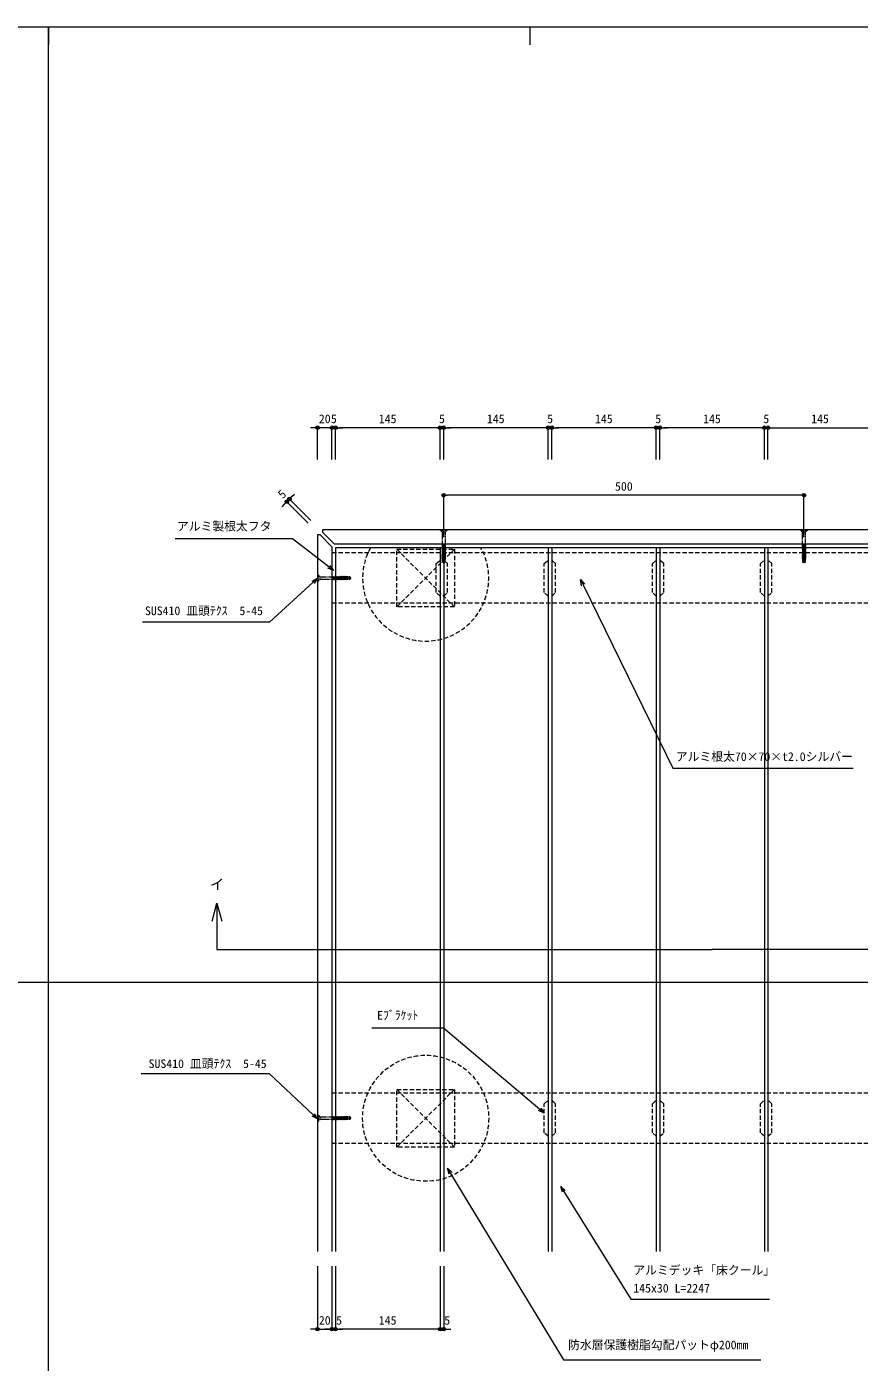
# Model space of a CAD drawing. Units: millimetres on the paper. Extents: x -401 to 401, y -279 to 279.
# Drawn here: x -6.1 to 225, y -92.2 to 278.7 of the extents above; entities that cross this region are included whole.
import ezdxf
from ezdxf.enums import TextEntityAlignment as Align

# ---------------------------------------------------------------- set-up
doc = ezdxf.new("R2010")
doc.units = ezdxf.units.MM
doc.linetypes.add('DASHED1', pattern=[1.8, 1.2, -0.6])
for name, color, linetype, lineweight in [('0-0_A-C01-補助線(非印刷)', 4, 'Continuous', 9), ('0-3_0-A11-寸法_詳細', 5, 'Continuous', 9), ('0-4_0', 7, 'Continuous', 9), ('0-6_A-B03-文字_書込_小', 7, 'Continuous', 9), ('0-8_A-C07-目地_5', 5, 'Continuous', 9), ('0-9_A-D09-金物_鋼材', 1, 'Continuous', 9), ('1-0_0-A01-枠A', 4, 'Continuous', 9)]:
    doc.layers.add(name, color=color, linetype=linetype, lineweight=lineweight)
doc.styles.add('ＭＳ ゴシック', font='')
doc.styles.get('ＭＳ ゴシック').set_extended_font_data('MS Gothic')

# ---------------------------------------------------------------- blocks, each defined once
blk = doc.blocks.new('_Open30')
at = {"layer": '0-4_0'}
blk.add_line((0, 0), (-1, 0), dxfattribs=at)
blk.add_lwpolyline([(-1, 0.2679), (0, 0), (-1, -0.2679)], dxfattribs=at)
blk = doc.blocks.new('_Dot')
at = {"layer": '0-4_0'}
blk.add_line((-0.5, 0), (-1, 0), dxfattribs=at)
for radius in [0.5, 0.25]:
    blk.add_circle((0, 0), radius, dxfattribs=at)
blk = doc.blocks.new('A$C74522BEF')
at = {"layer": '0-4_0', "linetype": 'DASHED1'}
for p, q in [((-1.85, -3.3), (-5.652, 0)), ((5.652, 0), (-5.652, 0)), ((1.85, -3.3), (5.652, 0)), ((4.5, -1), (-4.5, -1)), ((1.85, -3.3), (-1.85, -3.3)), ((-1.846, -19.921), (-1.846, -3.3)), ((1.854, -3.3), (1.854, -20.626)), ((-1.844, -19.921), (-2.394, -20.239)), ((2.406, -20.944), (-2.394, -20.239)), ((-2.394, -20.239), (-1.844, -20.556)), ((-1.844, -21.333), (-2.394, -21.65)), ((-2.394, -21.65), (-1.844, -21.967)), ((2.406, -22.355), (-2.394, -21.65)), ((2.406, -23.767), (-2.394, -23.061)), ((-1.844, -24.154), (-2.393, -24.472)), ((-2.393, -24.472), (-1.843, -24.79)), ((2.407, -25.178), (-2.393, -24.472)), ((-1.843, -25.565), (-2.393, -25.883)), ((2.407, -26.589), (-2.393, -25.883)), ((-2.393, -25.883), (-1.843, -26.2)), ((-1.843, -26.976), (-2.393, -27.294)), ((2.407, -28), (-2.393, -27.294)), ((-2.393, -27.294), (-1.842, -27.611)), ((-1.842, -28.388), (-2.392, -28.705)), ((2.407, -29.411), (-2.392, -28.705)), ((-2.392, -28.705), (-1.842, -29.023)), ((-1.842, -29.799), (-2.392, -30.116)), ((2.408, -30.821), (-2.392, -30.116)), ((-2.392, -30.116), (-1.842, -30.433)), ((-1.842, -31.21), (-2.392, -31.527)), ((2.408, -32.233), (-2.392, -31.527)), ((-2.392, -31.527), (-1.842, -31.845)), ((-1.842, -32.621), (-2.392, -32.938)), ((-2.392, -32.938), (-1.841, -33.256)), ((2.408, -33.644), (-2.392, -32.938)), ((-1.841, -34.032), (-2.391, -34.349)), ((2.409, -35.055), (-2.391, -34.349)), ((-2.391, -34.349), (-1.841, -34.667)), ((-1.841, -35.443), (-2.391, -35.76)), ((2.409, -36.466), (-2.391, -35.76)), ((-2.391, -35.76), (-1.841, -36.078)), ((-1.841, -36.854), (-2.39, -37.172)), ((-1.844, -19.921), (1.856, -20.627)), ((-1.844, -20.556), (1.856, -21.262)), ((-1.844, -21.333), (-1.844, -20.556)), ((-1.844, -21.333), (1.856, -22.038)), ((-1.844, -21.967), (1.856, -22.673)), ((-1.844, -22.743), (-1.844, -21.967)), ((-1.844, -22.743), (1.856, -23.449)), ((-1.844, -24.154), (-1.844, -23.378)), ((-1.844, -23.378), (1.856, -24.084)), ((-1.844, -24.154), (1.856, -24.86)), ((-1.843, -24.79), (1.856, -25.495)), ((-1.843, -25.565), (-1.843, -24.79)), ((-1.843, -25.565), (1.857, -26.271)), ((-1.843, -26.976), (-1.843, -26.2)), ((-1.843, -26.2), (1.857, -26.906)), ((-1.843, -26.976), (1.857, -27.682)), ((-1.842, -28.388), (-1.842, -27.611)), ((-1.842, -27.611), (1.857, -28.317)), ((-1.842, -28.388), (1.858, -29.093)), ((-1.842, -29.023), (1.858, -29.728)), ((-1.842, -29.799), (-1.842, -29.023)), ((-1.842, -29.799), (1.858, -30.504)), ((-1.842, -31.21), (-1.842, -30.433)), ((-1.842, -30.433), (1.858, -31.139)), ((-1.842, -31.21), (1.858, -31.915)), ((-1.842, -32.621), (-1.842, -31.845)), ((-1.842, -31.845), (1.858, -32.55)), ((-1.842, -32.621), (1.858, -33.326)), ((-1.841, -33.256), (1.858, -33.961)), ((-1.841, -34.032), (-1.841, -33.256)), ((-1.841, -34.032), (1.859, -34.737)), ((-1.841, -34.667), (1.859, -35.372)), ((-1.841, -35.443), (-1.841, -34.667)), ((-1.841, -35.443), (1.859, -36.148)), ((-1.841, -36.854), (-1.841, -36.078)), ((-1.841, -36.078), (1.859, -36.783)), ((-1.841, -36.854), (1.859, -37.559)), ((2.406, -20.944), (1.856, -20.627)), ((2.406, -20.944), (1.856, -21.262)), ((1.856, -21.262), (1.856, -22.038)), ((2.406, -22.355), (1.856, -22.038)), ((2.406, -22.355), (1.856, -22.673)), ((1.856, -22.673), (1.856, -23.449)), ((2.406, -23.767), (1.856, -23.449)), ((2.406, -23.767), (1.856, -24.084)), ((1.856, -24.084), (1.856, -24.86)), ((2.407, -25.178), (1.856, -24.86)), ((2.407, -25.178), (1.856, -25.495)), ((1.856, -25.495), (1.856, -26.271)), ((2.407, -26.589), (1.857, -26.271)), ((2.407, -26.589), (1.857, -26.906)), ((1.857, -26.906), (1.857, -27.682)), ((2.407, -28), (1.857, -27.682)), ((2.407, -28), (1.857, -28.317)), ((1.857, -28.317), (1.857, -29.093)), ((2.407, -29.411), (1.858, -29.093)), ((2.407, -29.411), (1.858, -29.728)), ((1.858, -29.728), (1.858, -30.504)), ((2.408, -30.821), (1.858, -30.504)), ((2.408, -30.821), (1.858, -31.139)), ((1.858, -31.139), (1.858, -31.915)), ((2.408, -32.233), (1.858, -31.915)), ((2.408, -32.233), (1.858, -32.55)), ((1.858, -32.55), (1.858, -33.326)), ((2.408, -33.644), (1.858, -33.326)), ((2.408, -33.644), (1.858, -33.961)), ((1.858, -33.961), (1.858, -34.737)), ((2.409, -35.055), (1.859, -34.737)), ((2.409, -35.055), (1.859, -35.372)), ((1.859, -35.372), (1.859, -36.148)), ((2.409, -36.466), (1.859, -36.148)), ((2.409, -36.466), (1.859, -36.783)), ((1.859, -36.783), (1.859, -37.559)), ((-2.39, -37.172), (-1.84, -37.489)), ((2.409, -37.877), (-2.39, -37.172)), ((-1.84, -38.265), (-2.39, -38.582)), ((-2.39, -38.582), (-1.84, -38.9)), ((2.409, -39.288), (-2.39, -38.582)), ((-1.84, -39.676), (-2.39, -39.993)), ((2.41, -40.699), (-2.39, -39.993)), ((-2.39, -39.993), (-1.84, -40.311)), ((-1.84, -37.489), (1.859, -38.194)), ((-1.84, -38.265), (-1.84, -37.489)), ((-1.84, -38.265), (1.86, -38.97)), ((-1.84, -38.9), (1.86, -39.606)), ((-1.84, -39.676), (-1.84, -38.9)), ((-1.84, -39.676), (1.86, -40.382)), ((-1.84, -40.311), (1.86, -41.016)), ((-1.84, -41), (-1.84, -40.311)), ((-1.84, -44.938), (-1.84, -41)), ((1.86, -41), (-1.84, -41)), ((0, -46), (-1.84, -41)), ((-1.84, -44.938), (0, -46)), ((0, -46), (0.388, -43.888)), ((1.86, -44.926), (0, -46)), ((2.409, -37.877), (1.859, -37.559)), ((2.409, -37.877), (1.859, -38.194)), ((1.859, -38.194), (1.859, -38.97)), ((2.409, -39.288), (1.86, -38.97)), ((2.409, -39.288), (1.86, -39.606)), ((1.86, -41), (1.86, -39.606)), ((2.41, -40.699), (1.86, -40.382)), ((2.41, -40.699), (1.86, -41.016)), ((1.86, -44.926), (1.86, -41))]:
    blk.add_line(p, q, dxfattribs=at)
blk.add_lwpolyline([(-1.844, -22.743), (-2.394, -23.061), (-1.844, -23.378)], dxfattribs=at)
for centre, radius, start, end in [((-2.83, -44.067), 3.223, 3.19049, 72.11377), ((0, -46), 2.148, 30.0074, 79.57974)]:
    blk.add_arc(centre, radius, start, end, dxfattribs=at)

msp = doc.modelspace()

# ---------------------------------------------------------------- linework, layer by layer
at = {"layer": '0-0_A-C01-補助線(非印刷)'}
for p, q in [((0, -252), (0, 278.667)), ((0, 278.667), (0, 273.667)), ((133.556, 278.667), (133.556, 273.667)), ((-400.667, 13.333), (400.667, 13.333))]:
    msp.add_line(p, q, dxfattribs=at)
at = {"layer": '0-3_0-A11-寸法_詳細'}
for p, q in [((73.632, 167.32), (72.632, 167.32)), ((74.632, 158.462), (74.632, 167.32)), ((78.632, 167.32), (74.632, 167.32)), ((77.632, 167.32), (76.632, 167.32)), ((78.632, 158.462), (78.632, 167.32)), ((79.632, 167.32), (78.632, 167.32)), ((78.632, 158.462), (78.632, 167.32)), ((79.632, 158.462), (79.632, 167.32)), ((79.632, 158.462), (79.632, 167.32)), ((79.632, 167.32), (80.632, 167.32)), ((107.632, 167.32), (80.632, 167.32)), ((80.632, 167.32), (81.632, 167.32)), ((107.632, 167.32), (106.632, 167.32)), ((108.632, 158.462), (108.632, 167.32)), ((109.632, 167.32), (108.632, 167.32)), ((108.632, 158.462), (108.632, 167.32)), ((109.632, 158.462), (109.632, 167.32)), ((109.632, 158.462), (109.632, 167.32)), ((110.632, 167.32), (111.632, 167.32)), ((137.632, 167.32), (110.632, 167.32)), ((137.632, 167.32), (136.632, 167.32)), ((138.632, 158.462), (138.632, 167.32)), ((138.632, 158.462), (138.632, 167.32)), ((139.632, 167.32), (138.632, 167.32)), ((139.632, 158.462), (139.632, 167.32)), ((139.632, 158.462), (139.632, 167.32)), ((140.632, 167.32), (141.632, 167.32)), ((167.632, 167.32), (140.632, 167.32)), ((167.632, 167.32), (166.632, 167.32)), ((168.632, 158.462), (168.632, 167.32)), ((168.632, 158.462), (168.632, 167.32)), ((169.632, 167.32), (168.632, 167.32)), ((169.632, 158.462), (169.632, 167.32)), ((169.632, 158.462), (169.632, 167.32)), ((170.632, 167.32), (171.632, 167.32)), ((197.632, 167.32), (170.632, 167.32)), ((197.632, 167.32), (196.632, 167.32)), ((198.632, 158.462), (198.632, 167.32)), ((198.632, 158.462), (198.632, 167.32)), ((199.632, 167.32), (198.632, 167.32)), ((199.632, 158.462), (199.632, 167.32)), ((199.632, 158.462), (199.632, 167.32)), ((200.632, 167.32), (201.632, 167.32)), ((200.632, 167.32), (227.632, 167.32)), ((109.632, 136.97), (109.632, 148.571)), ((208.632, 148.571), (110.632, 148.571)), ((209.632, 136.97), (209.632, 148.571)), ((74.632, -65.458), (74.632, -82.997)), ((78.632, -65.458), (78.632, -82.997)), ((78.632, -65.458), (78.632, -82.997)), ((79.632, -65.458), (79.632, -82.997)), ((79.632, -65.458), (79.632, -82.997)), ((108.632, -65.458), (108.632, -82.997)), ((108.632, -65.458), (108.632, -82.997)), ((109.632, -65.458), (109.632, -82.997)), ((73.632, -82.997), (72.632, -82.997)), ((74.632, -82.997), (78.632, -82.997)), ((77.632, -82.997), (76.632, -82.997)), ((78.632, -82.997), (79.632, -82.997)), ((79.632, -82.997), (80.632, -82.997)), ((80.632, -82.997), (81.632, -82.997)), ((107.632, -82.997), (80.632, -82.997)), ((107.632, -82.997), (106.632, -82.997)), ((108.632, -82.997), (109.632, -82.997)), ((110.632, -82.997), (111.632, -82.997))]:
    msp.add_line(p, q, dxfattribs=at)
at = {"layer": '0-6_A-B03-文字_書込_小'}
for points in [[(77.753, 128.715), (67.658, 136.501), (35.096, 136.501)], [(73.399, 124.405), (61.261, 113.358), (26.063, 113.358)], [(148.324, 123.647), (173.261, 72.743), (223.315, 72.743)], [(46.721, 30.311), (46.721, 22.397), (184.132, 22.397)], [(322.853, 30.311), (322.853, 22.397), (184.132, 22.397)], [(136.279, -21.964), (109.599, 0.61), (89.72, 0.61)], [(73.415, -23.48), (61.261, -12.1), (25.682, -12.1)], [(111.565, -39.724), (142.896, -91.486), (197.624, -91.486)], [(143.016, -44.754), (161.609, -74.673), (200.085, -74.673)]]:
    msp.add_lwpolyline(points, dxfattribs=at)
at = {"layer": '0-8_A-C07-目地_5'}
for p, q in [((67.527, 148.195), (68.234, 148.902)), ((65.406, 146.074), (64.699, 145.367)), ((66.113, 146.781), (66.82, 147.488)), ((72.056, 140.838), (66.113, 146.781)), ((72.763, 141.545), (66.82, 147.488)), ((74.632, 137.57), (74.632, -61.458)), ((75.325, 137.57), (74.632, 137.57)), ((78.632, 134.262), (75.325, 137.57)), ((292.273, 138.97), (76.032, 138.97)), ((76.032, 138.97), (76.032, 138.277)), ((79.339, 134.97), (76.032, 138.277)), ((78.632, 134.262), (78.632, -61.458)), ((292.273, 134.97), (79.339, 134.97)), ((79.632, 133.97), (79.632, -61.458)), ((292.273, 133.97), (79.632, 133.97)), ((108.632, 133.97), (108.632, -61.458)), ((109.632, 133.97), (109.632, -61.458)), ((138.632, 133.97), (138.632, -61.458)), ((139.632, 133.97), (139.632, -61.458)), ((168.632, 133.97), (168.632, -61.458)), ((169.632, 133.97), (169.632, -61.458)), ((198.632, 133.97), (198.632, -61.458)), ((199.632, 133.97), (199.632, -61.458))]:
    msp.add_line(p, q, dxfattribs=at)
at = {"layer": '0-9_A-D09-金物_鋼材', "linetype": 'DASHED1'}
for p, q in [((96.632, 133.57), (112.632, 117.569)), ((96.632, 117.569), (112.632, 133.57)), ((292.273, 132.57), (78.632, 132.57)), ((292.273, 118.57), (78.632, 118.57)), ((292.273, -17.43), (78.632, -17.43)), ((96.632, -16.43), (112.632, -32.431)), ((96.632, -32.431), (112.632, -16.43)), ((292.273, -31.43), (78.632, -31.43))]:
    msp.add_line(p, q, dxfattribs=at)
for points in [[(96.632, 133.57), (112.632, 133.57), (112.632, 117.569), (96.632, 117.569)], [(96.632, -16.43), (112.632, -16.43), (112.632, -32.431), (96.632, -32.431)]]:
    msp.add_lwpolyline(points, close=True, dxfattribs=at)
for points in [[(108.632, 120.57), (107.552, 121.57), (107.552, 129.57), (108.632, 130.57)], [(109.632, 120.57), (110.712, 121.57), (110.712, 129.57), (109.632, 130.57)], [(138.632, 120.57), (137.552, 121.57), (137.552, 129.57), (138.632, 130.57)], [(139.632, 120.57), (140.712, 121.57), (140.712, 129.57), (139.632, 130.57)], [(168.632, 120.57), (167.552, 121.57), (167.552, 129.57), (168.632, 130.57)], [(169.632, 120.57), (170.712, 121.57), (170.712, 129.57), (169.632, 130.57)], [(198.632, 120.57), (197.552, 121.57), (197.552, 129.57), (198.632, 130.57)], [(199.632, 120.57), (200.712, 121.57), (200.712, 129.57), (199.632, 130.57)], [(138.632, -29.43), (137.552, -28.43), (137.552, -20.43), (138.632, -19.43)], [(139.632, -29.43), (140.712, -28.43), (140.712, -20.43), (139.632, -19.43)], [(168.632, -29.43), (167.552, -28.43), (167.552, -20.43), (168.632, -19.43)], [(169.632, -29.43), (170.712, -28.43), (170.712, -20.43), (169.632, -19.43)], [(198.632, -29.43), (197.552, -28.43), (197.552, -20.43), (198.632, -19.43)], [(199.632, -29.43), (200.712, -28.43), (200.712, -20.43), (199.632, -19.43)]]:
    msp.add_lwpolyline(points, dxfattribs=at)
msp.add_circle((104.632, -24.43), 17.5, dxfattribs=at)
msp.add_arc((104.632, 125.57), 17.5, 151.3146, 28.6854, dxfattribs=at)
at = {"layer": '1-0_0-A01-枠A'}
msp.add_line((-400.667, 278.667), (400.667, 278.667), dxfattribs=at)

# ---------------------------------------------------------------- block references
at = {"layer": '0-3_0-A11-寸法_詳細'}
for p in [(74.632, 167.32), (78.632, 167.32), (108.632, 167.32), (108.632, 167.32), (138.632, 167.32), (138.632, 167.32), (168.632, 167.32), (168.632, 167.32), (198.632, 167.32), (198.632, 167.32), (209.632, 148.571), (74.632, -82.997), (78.632, -82.997), (108.632, -82.997), (108.632, -82.997)]:
    msp.add_blockref('_Dot', p, dxfattribs=at)
at = {"layer": '0-3_0-A11-寸法_詳細', "rotation": 180}
for p in [(78.632, 167.32), (79.632, 167.32), (79.632, 167.32), (109.632, 167.32), (109.632, 167.32), (139.632, 167.32), (139.632, 167.32), (169.632, 167.32), (169.632, 167.32), (199.632, 167.32), (199.632, 167.32), (109.632, 148.571), (78.632, -82.997), (79.632, -82.997), (79.632, -82.997), (109.632, -82.997)]:
    msp.add_blockref('_Dot', p, dxfattribs=at)
at = {"layer": '0-6_A-B03-文字_書込_小'}
for p, xscale, yscale, rotation in [((79.072, 127.697), 1.666667, 1.666667, 322.35543), ((74.632, 125.527), 1.666667, 1.666667, 42.30427), ((147.59, 125.144), 1.666667, 1.666667, 116.09995), ((46.721, 35.311), 5, 5, 90), ((137.552, -23.041), 1.666667, 1.666667, 319.76476), ((74.632, -24.619), 1.666667, 1.666667, 316.88375), ((110.702, -38.298), 1.666667, 1.666667, 121.1855), ((142.136, -43.338), 1.666667, 1.666667, 121.8592)]:
    msp.add_blockref('_Open30', p, dxfattribs=dict(at, xscale=xscale, yscale=yscale, rotation=rotation))
at = {"layer": '0-8_A-C07-目地_5'}
for p, rotation in [((66.82, 147.488), 225), ((66.113, 146.781), 45)]:
    msp.add_blockref('_Dot', p, dxfattribs=dict(at, rotation=rotation))
at = {"layer": '0-9_A-D09-金物_鋼材', "xscale": 0.2, "yscale": 0.2}
for p in [(109.632, 138.97), (209.632, 138.97)]:
    msp.add_blockref('A$C74522BEF', p, dxfattribs=at)
at = {"layer": '0-9_A-D09-金物_鋼材', "xscale": 0.2, "yscale": 0.2, "rotation": 90}
for p in [(74.632, 125.57), (74.632, -24.431)]:
    msp.add_blockref('A$C74522BEF', p, dxfattribs=at)

# ---------------------------------------------------------------- texts
at = {"layer": '0-3_0-A11-寸法_詳細', "style": 'ＭＳ ゴシック'}
for s, p in [('20', (74.994, 167.858)), ('5', (78.345, 167.858)), ('145', (91.631, 167.858)), ('5', (108.345, 167.858)), ('145', (121.631, 167.858)), ('5', (138.345, 167.858)), ('145', (151.631, 167.858)), ('5', (168.345, 167.858)), ('145', (181.631, 167.858)), ('5', (198.345, 167.858)), ('145', (211.631, 167.858)), ('500', (157.187, 149.108)), ('20', (74.994, -82.459)), ('5', (79.789, -82.46)), ('145', (91.631, -82.459)), ('5', (109.789, -82.46))]:
    msp.add_text(s, height=2.405, dxfattribs=at).set_placement(p, align=Align.BOTTOM_LEFT)
at = {"layer": '0-6_A-B03-文字_書込_小', "style": 'ＭＳ ゴシック'}
for s, height, p in [('アルミ製根太フタ', 2.405, (35.599, 138.022)), ('SUS410 皿頭ﾃｸｽ\u30005-45', 2.405, (26.731, 114.557)), ('アルミ根太70×70×t2.0シルバー', 2.405, (174.052, 74.062)), ('イ', 2.889, (44.772, 38.169)), ('Eﾌﾞﾗｹｯﾄ', 2.405, (91.149, 2.244)), ('SUS410 皿頭ﾃｸｽ\u30005-45', 2.405, (27.741, -11.199)), ('アルミデッキ「床クール」', 2.405, (162.262, -68.533)), ('145x30 L=2247', 2.405, (162.262, -73.533)), ('防水層保護樹脂勾配パットφ200mm', 2.405, (144.165, -89.28))]:
    msp.add_text(s, height=height, dxfattribs=at).set_placement(p, align=Align.BOTTOM_LEFT)
at = {"layer": '0-8_A-C07-目地_5', "style": 'ＭＳ ゴシック'}
msp.add_text('5', height=2.405, rotation=45, dxfattribs=at).set_placement((65.53, 146.958), align=Align.BOTTOM_LEFT)

doc.saveas('drawing.dxf')
